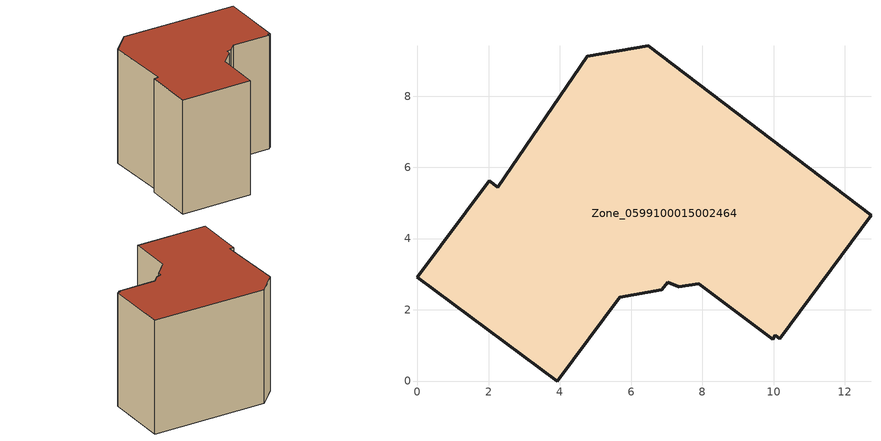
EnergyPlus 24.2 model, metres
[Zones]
Zone_0599100015002464
 floor ground (C_G): 10.05,1.28 9.97,1.18 7.89,2.74 7.33,2.64 7.02,2.78 6.86,2.56 5.68,2.36 3.93,0 0,2.92 2.01,5.62 2.25,5.44 4.76,9.12 6.48,9.41 12.73,4.66 10.17,1.19 z1.06
 wall outside (C_F): 0,2.92 3.93,0 5.68,2.36 6.86,2.56 7.02,2.78 7.33,2.64 7.89,2.74 9.97,1.18 10.05,1.28 10.17,1.19 12.73,4.66 6.48,9.41 4.76,9.12 2.25,5.44 2.01,5.62 0,2.92 z1.06:8.98
 roof outside (C_R): 9.97,1.18 10.05,1.28 10.17,1.19 12.73,4.66 6.48,9.41 4.76,9.12 2.25,5.44 2.01,5.62 0,2.92 3.93,0 5.68,2.36 6.86,2.56 7.02,2.78 7.33,2.64 7.89,2.74 z8.98
[BUILDING]
Pand.0599100015002464: North Axis=0; Terrain=City; Loads Convergence Tolerance Value=0.04; Temperature Convergence Tolerance Value=0.4; Solar Distribution=FullExterior; Maximum Number of Warmup Days=25; Minimum Number of Warmup Days=1
[Site:Location]
Rotterdam.The.Hague.AP_ZH_NLD Design_Conditions: Latitude=51.96; Longitude=4.45; Time Zone=1; Elevation=-4.5
[SITE:GROUNDTEMPERATURE:BUILDINGSURFACE]
18, 18, 18, 18, 18, 18, 18, 18, 18, 18, 18, 18
[MATERIAL] Thermal Absorptance=0.9; Solar Absorptance=0.7; Visible Absorptance=0.7
Name | Roughness | Thickness | Conductivity | Density | Specific Heat
G.TI.1975-1991 | MediumSmooth | 0.15 | 0.288461 | 540 | 1210
F.TI.1975-1991 | Rough | 0.3 | 0.230769 | 1920 | 840
R.TI.1975-1991 | MediumRough | 0.2 | 0.153846 | 1500 | 1000
[CONSTRUCTION]
C_G: G.TI.1975-1991
C_F: F.TI.1975-1991
C_R: R.TI.1975-1991
[ZONE]
Zone_0599100015002464: Type=1; Multiplier=1; Ceiling Height=Autocalculate; Volume=Autocalculate; Floor Area=autocalculate; Part of Total Floor Area=Yes
[ZONEINFILTRATION:DESIGNFLOWRATE]
Infil_Zone_0599100015002464: Zone or ZoneList or Space or SpaceList=Zone_0599100015002464; Schedule=AlwaysOn; Design Flow Rate Calculation Method=Flow/Area; Flow Rate per Floor Area=0.003; Constant Term Coefficient=1; Temperature Term Coefficient=0; Velocity Term Coefficient=0; Velocity Squared Term Coefficient=0
[HVACTEMPLATE:ZONE:IDEALLOADSAIRSYSTEM]
Zone_0599100015002464: Maximum Heating Supply Air Temperature=50; Minimum Cooling Supply Air Temperature=13; Maximum Heating Supply Air Humidity Ratio=0.0156; Minimum Cooling Supply Air Humidity Ratio=0.0077; Heating Limit=NoLimit; Cooling Limit=NoLimit; Dehumidification Control Type=ConstantSensibleHeatRatio; Cooling Sensible Heat Ratio=0.7; Dehumidification Setpoint=60; Humidification Control Type=None; Humidification Setpoint=30; Outdoor Air Method=None; Outdoor Air Flow Rate per Person=0.00944; Outdoor Air Flow Rate per Zone Floor Area=0; Outdoor Air Flow Rate per Zone=0; Demand Controlled Ventilation Type=None; Outdoor Air Economizer Type=NoEconomizer; Heat Recovery Type=None; Sensible Heat Recovery Effectiveness=0.7; Latent Heat Recovery Effectiveness=0.65
[ZONECONTROL:THERMOSTAT]
ThermostatControl_Zone_0599100015002464: Zone or ZoneList=Zone_0599100015002464; Control Type Schedule=DualSetpointControlType; Control 1=Thermostat_Zone_0599100015002464; Temperature Difference Between Cutout And Setpoint=0
[THERMOSTATSETPOINT:DUALSETPOINT]
Thermostat_Zone_0599100015002464: Heating Setpoint Temperature Schedule=HeatingSetpoint_Zone_0599100015002464; Cooling Setpoint Temperature Schedule=CoolingSetpoint_Zone_0599100015002464
[SCHEDULE:COMPACT]
HeatingSetpoint_Zone_0599100015002464: Through: 12/31, For: AllDays, Until: 24:00, 21
CoolingSetpoint_Zone_0599100015002464: Through: 12/31, For: AllDays, Until: 24:00, 24
DualSetpointControlType: Through: 12/31, For: AllDays, Until: 24:00, 4
AlwaysOn: Through: 12/31, For: AllDays, Until: 24:00, 1
